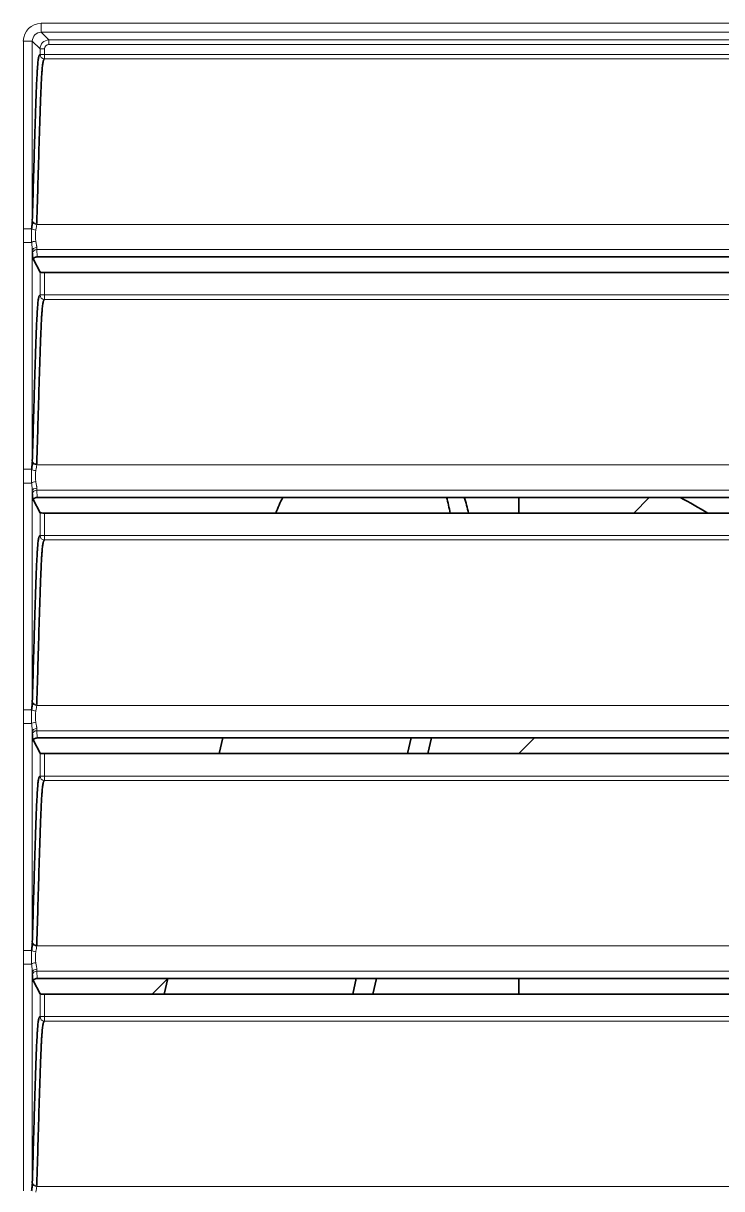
# Model space of a CAD drawing. Header units: inches. Extents: x -1096 to 3103, y -191 to 3207.
# Drawn here: x 679.4 to 718.2, y 1715.2 to 1780.1 of the extents above; entities that cross this region are included whole.
import ezdxf

# ---------------------------------------------------------------- set-up
doc = ezdxf.new("R2010")
doc.units = ezdxf.units.IN

msp = doc.modelspace()

# ---------------------------------------------------------------- linework, layer by layer
at = {"lineweight": 13}
for p, q in [((680.384, 1780.123), (737.351, 1780.123)), ((680.384, 1779.624), (680.384, 1780.123)), ((680.384, 1779.624), (680.813, 1779.195)), ((737.351, 1779.624), (680.384, 1779.624)), ((679.385, 1768.679), (679.385, 1779.124)), ((679.385, 1779.124), (679.884, 1779.124)), ((680.313, 1778.695), (679.884, 1779.124)), ((679.884, 1779.124), (679.884, 1769.131)), ((680.813, 1779.195), (680.813, 1778.945)), ((680.813, 1779.195), (736.922, 1779.195)), ((736.922, 1778.945), (680.813, 1778.945)), ((680.313, 1778.695), (680.563, 1778.695)), ((680.313, 1778.389), (680.313, 1778.695)), ((680.313, 1778.389), (680.563, 1778.389)), ((680.563, 1778.695), (680.563, 1778.389)), ((680.563, 1778.389), (737.172, 1778.389)), ((680.563, 1778.389), (680.563, 1778.139)), ((737.172, 1778.139), (680.563, 1778.139)), ((679.385, 1768.679), (679.848, 1768.679)), ((680.132, 1768.923), (737.604, 1768.923)), ((679.385, 1767.913), (679.848, 1767.913)), ((679.385, 1755.279), (679.385, 1767.913)), ((679.884, 1767.464), (679.884, 1755.731)), ((680.14, 1767.515), (680.157, 1767.11)), ((737.596, 1767.515), (680.14, 1767.515)), ((680.313, 1764.989), (680.313, 1766.257)), ((680.563, 1766.241), (680.563, 1764.989)), ((680.563, 1764.989), (680.313, 1764.989)), ((680.563, 1764.989), (737.172, 1764.989)), ((680.563, 1764.989), (680.563, 1764.739)), ((737.172, 1764.739), (680.563, 1764.739)), ((680.132, 1755.523), (737.604, 1755.523)), ((679.385, 1755.279), (679.848, 1755.279)), ((679.385, 1754.513), (679.848, 1754.513)), ((679.385, 1741.879), (679.385, 1754.513)), ((679.884, 1754.064), (679.884, 1742.331)), ((680.14, 1754.115), (680.157, 1753.71)), ((737.596, 1754.115), (680.14, 1754.115)), ((680.313, 1751.589), (680.313, 1752.857)), ((680.563, 1752.841), (680.563, 1751.589)), ((680.563, 1751.589), (680.313, 1751.589)), ((680.563, 1751.589), (737.172, 1751.589)), ((680.563, 1751.589), (680.563, 1751.339)), ((737.172, 1751.339), (680.563, 1751.339)), ((680.132, 1742.123), (737.604, 1742.123)), ((679.385, 1741.879), (679.848, 1741.879)), ((679.385, 1741.113), (679.848, 1741.113)), ((679.385, 1728.479), (679.385, 1741.113)), ((679.884, 1740.664), (679.884, 1728.931)), ((680.14, 1740.715), (680.157, 1740.31)), ((737.596, 1740.715), (680.14, 1740.715)), ((680.313, 1738.189), (680.313, 1739.457)), ((680.563, 1739.441), (680.563, 1738.189)), ((680.313, 1738.189), (680.563, 1738.189)), ((680.563, 1737.939), (680.563, 1738.189)), ((680.563, 1738.189), (737.172, 1738.189)), ((737.172, 1737.939), (680.563, 1737.939)), ((679.385, 1728.479), (679.848, 1728.479)), ((680.132, 1728.723), (737.604, 1728.723)), ((679.385, 1715.079), (679.385, 1727.713)), ((679.385, 1727.713), (679.848, 1727.713)), ((679.884, 1727.264), (679.884, 1715.531)), ((680.14, 1727.315), (680.157, 1726.91)), ((737.596, 1727.315), (680.14, 1727.315)), ((680.313, 1724.789), (680.313, 1726.057)), ((680.563, 1726.041), (680.563, 1724.789)), ((680.313, 1724.789), (680.563, 1724.789)), ((680.563, 1724.789), (737.172, 1724.789)), ((680.563, 1724.539), (680.563, 1724.789)), ((737.172, 1724.539), (680.563, 1724.539)), ((680.132, 1715.323), (737.604, 1715.323))]:
    msp.add_line(p, q, dxfattribs=at)
at = {"lineweight": 35}
for p, q in [((679.907, 1766.919), (679.89, 1767.32)), ((680.313, 1766.257), (679.937, 1767.003)), ((737.578, 1767.11), (680.157, 1767.11)), ((737.172, 1766.241), (680.563, 1766.241)), ((679.907, 1753.519), (679.89, 1753.92)), ((680.313, 1752.857), (679.937, 1753.603)), ((737.578, 1753.71), (680.157, 1753.71)), ((706.968, 1753.709), (706.968, 1752.839)), ((714.223, 1753.71), (713.354, 1752.84)), ((737.172, 1752.841), (680.563, 1752.841)), ((679.907, 1740.119), (679.89, 1740.52)), ((680.313, 1739.457), (679.937, 1740.203)), ((737.578, 1740.31), (680.157, 1740.31)), ((690.479, 1740.31), (690.281, 1739.44)), ((700.972, 1740.31), (700.774, 1739.44)), ((702.098, 1740.31), (701.899, 1739.44)), ((706.954, 1739.44), (707.824, 1740.31)), ((737.172, 1739.441), (680.563, 1739.441)), ((706.968, 1739.452), (706.968, 1739.439)), ((679.907, 1726.719), (679.89, 1727.12)), ((680.313, 1726.057), (679.937, 1726.803)), ((737.578, 1726.91), (680.157, 1726.91)), ((687.42, 1726.906), (686.555, 1726.041)), ((687.421, 1726.91), (687.223, 1726.041)), ((697.914, 1726.91), (697.716, 1726.041)), ((699.039, 1726.91), (698.841, 1726.041)), ((706.968, 1726.909), (706.968, 1726.04)), ((737.172, 1726.041), (680.563, 1726.041))]:
    msp.add_line(p, q, dxfattribs=at)
msp.add_arc((688.368, 1703.141), 57.6, 59.63767, 61.39426, dxfattribs=at)
at = {"lineweight": 13}
for centre, major_axis, ratio, start_param, end_param in [((680.385, 1779.123), (0.708, -0.708), 0.998783, 2.356803, 3.926382), ((680.385, 1779.123), (-0.355, 0.355), 0.996359, 5.498396, 7.067974), ((680.813, 1778.695), (-0.354, 0.354), 0.999999, 5.498396, 7.067974), ((680.813, 1778.695), (0.177, -0.177), 0.998783, 2.356803, 3.926382), ((680.563, 1778.389), (-0.066, 0.241), 0.999345, 1.301791, 2.872251), ((680.079, 1768.679), (-0.248, 0.033), 0.303681, 0.408018, 1.610641), ((680.132, 1769.079), (-0.249, 0.018), 0.625593, 0.115951, 1.616349), ((680.134, 1769.131), (-0.25, 0.007), 0.626591, 0.044795, 1.588394), ((680.079, 1767.913), (-0.248, -0.033), 0.303681, 4.672545, 5.875168), ((680.134, 1767.464), (-0.25, -0.008), 0.665625, 4.69165, 6.236404), ((679.917, 1768.296), (0, 1.25), 0.034921, 2.299368, 2.466852), ((680.14, 1767.32), (-0.25, -0.011), 0.780579, 4.678329, 6.227322), ((680.167, 1768.296), (0, 1), 0.043651, 2.299368, 2.466852), ((680.563, 1764.989), (-0.066, 0.241), 0.999345, 1.301791, 2.872251), ((680.132, 1755.679), (-0.249, 0.018), 0.625593, 0.115951, 1.616349), ((680.134, 1755.731), (-0.25, 0.007), 0.626591, 0.044795, 1.588394), ((680.079, 1755.279), (-0.248, 0.033), 0.303681, 0.408018, 1.610641), ((680.079, 1754.513), (-0.248, -0.033), 0.303681, 4.672545, 5.875168), ((680.134, 1754.064), (-0.25, -0.008), 0.665625, 4.69165, 6.236404), ((680.167, 1754.896), (0, 1), 0.043651, 2.299368, 2.466852), ((679.917, 1754.896), (0, 1.25), 0.034921, 2.299368, 2.466852), ((680.14, 1753.92), (-0.25, -0.011), 0.780579, 4.678329, 6.227322), ((680.563, 1751.589), (-0.066, 0.241), 0.999345, 1.301791, 2.872251), ((680.132, 1742.279), (-0.249, 0.018), 0.625593, 0.115951, 1.616349), ((680.134, 1742.331), (-0.25, 0.007), 0.626591, 0.044795, 1.588394), ((680.079, 1741.879), (-0.248, 0.033), 0.303681, 0.408018, 1.610641), ((680.079, 1741.113), (-0.248, -0.033), 0.303681, 4.672545, 5.875168), ((680.134, 1740.664), (-0.25, -0.008), 0.665625, 4.69165, 6.236404), ((679.917, 1741.496), (0, 1.25), 0.034921, 2.299368, 2.466852), ((680.14, 1740.52), (-0.25, -0.011), 0.780579, 4.678329, 6.227322), ((680.167, 1741.496), (0, 1), 0.043651, 2.299368, 2.466852), ((680.563, 1738.189), (-0.066, 0.241), 0.999345, 1.301791, 2.872251), ((680.134, 1728.931), (-0.25, 0.007), 0.626591, 0.044795, 1.588394), ((680.079, 1728.479), (-0.248, 0.033), 0.303681, 0.408018, 1.610641), ((680.132, 1728.879), (-0.249, 0.018), 0.625593, 0.115951, 1.616349), ((680.079, 1727.713), (-0.248, -0.033), 0.303681, 4.672545, 5.875168), ((680.134, 1727.264), (-0.25, -0.008), 0.665625, 4.69165, 6.236404), ((679.917, 1728.096), (0, 1.25), 0.034921, 2.299368, 2.466852), ((680.14, 1727.12), (-0.25, -0.011), 0.780579, 4.678329, 6.227322), ((680.167, 1728.096), (0, 1), 0.043651, 2.299368, 2.466852), ((680.563, 1724.789), (-0.066, 0.241), 0.999345, 1.301791, 2.872251), ((680.132, 1715.479), (-0.249, 0.018), 0.625593, 0.115951, 1.616349), ((680.134, 1715.531), (-0.25, 0.007), 0.626591, 0.044795, 1.588394)]:
    msp.add_ellipse(centre, major_axis=major_axis, ratio=ratio, start_param=start_param, end_param=end_param, dxfattribs=at)
at = {"lineweight": 35}
for centre, major_axis, ratio, start_param, end_param in [((680.563, 1766.258), (0.25, 0), 0.06935, 3.176499, 4.712389), ((697.558, 1750.482), (-1.513, -6.63), 0.681998, 4.364973, 4.50767), ((698.489, 1750.27), (-1.513, -6.63), 0.681998, 2.118415, 2.263542), ((699.559, 1750.026), (1.513, 6.63), 0.681998, 5.299744, 5.448086), ((680.563, 1752.858), (0.25, 0), 0.06935, 3.176499, 4.712389), ((680.563, 1739.458), (0.25, 0), 0.06935, 3.176499, 4.712389), ((680.563, 1726.058), (0.25, 0), 0.06935, 3.176499, 4.712389)]:
    msp.add_ellipse(centre, major_axis=major_axis, ratio=ratio, start_param=start_param, end_param=end_param, dxfattribs=at)
for points, knots in [([(679.884, 1769.131), (679.899, 1769.653), (679.914, 1770.175), (679.936, 1770.953), (679.943, 1771.213), (679.958, 1771.73), (679.966, 1771.988), (679.981, 1772.502), (679.988, 1772.758), (680.004, 1773.268), (680.011, 1773.522), (680.027, 1774.026), (680.034, 1774.276), (680.05, 1774.772), (680.058, 1775.018), (680.07, 1775.38), (680.074, 1775.5), (680.081, 1775.678), (680.083, 1775.737), (680.087, 1775.855), (680.089, 1775.913), (680.095, 1776.086), (680.104, 1776.313), (680.113, 1776.531), (680.126, 1776.849), (680.136, 1777.049), (680.151, 1777.323), (680.156, 1777.41), (680.162, 1777.512), (680.163, 1777.532), (680.166, 1777.571), (680.17, 1777.629), (680.174, 1777.683), (680.182, 1777.786), (680.187, 1777.848), (680.198, 1777.96), (680.204, 1778.01), (680.22, 1778.142), (680.232, 1778.206), (680.246, 1778.267), (680.249, 1778.278), (680.255, 1778.298), (680.258, 1778.307), (680.266, 1778.332), (680.272, 1778.345), (680.284, 1778.366), (680.29, 1778.373), (680.301, 1778.384), (680.307, 1778.388), (680.313, 1778.389)], [0, 0, 0, 0, 0.125, 0.125, 0.1875, 0.1875, 0.25, 0.25, 0.3125, 0.3125, 0.375, 0.375, 0.4375, 0.4375, 0.5, 0.5, 0.53125, 0.53125, 0.546875, 0.546875, 0.5625, 0.5625, 0.59375, 0.625, 0.625, 0.6875, 0.6875, 0.71875, 0.71875, 0.726563, 0.726563, 0.734375, 0.75, 0.75, 0.78125, 0.78125, 0.8125, 0.8125, 0.875, 0.875, 0.890625, 0.890625, 0.90625, 0.90625, 0.9375, 0.9375, 0.96875, 0.96875, 1, 1, 1, 1]), ([(680.563, 1778.139), (680.557, 1778.138), (680.551, 1778.135), (680.54, 1778.124), (680.534, 1778.116), (680.522, 1778.096), (680.516, 1778.083), (680.507, 1778.059), (680.505, 1778.05), (680.499, 1778.03), (680.496, 1778.019), (680.481, 1777.959), (680.47, 1777.895), (680.453, 1777.764), (680.447, 1777.714), (680.436, 1777.603), (680.43, 1777.54), (680.422, 1777.437), (680.419, 1777.401), (680.415, 1777.344), (680.414, 1777.325), (680.411, 1777.286), (680.41, 1777.265), (680.404, 1777.163), (680.398, 1777.077), (680.388, 1776.895), (680.384, 1776.799), (680.374, 1776.601), (680.365, 1776.396), (680.356, 1776.18), (680.347, 1775.959), (680.343, 1775.847), (680.335, 1775.618), (680.331, 1775.502), (680.322, 1775.267), (680.318, 1775.149), (680.306, 1774.79), (680.298, 1774.547), (680.283, 1774.057), (680.275, 1773.809), (680.26, 1773.31), (680.252, 1773.06), (680.237, 1772.556), (680.23, 1772.303), (680.207, 1771.541), (680.193, 1771.03), (680.163, 1770.005), (680.149, 1769.49), (680.134, 1768.974)], [0, 0, 0, 0, 0.03125, 0.03125, 0.0625, 0.0625, 0.09375, 0.09375, 0.109375, 0.109375, 0.125, 0.125, 0.1875, 0.1875, 0.21875, 0.21875, 0.25, 0.25, 0.265625, 0.265625, 0.273437, 0.273437, 0.28125, 0.28125, 0.3125, 0.3125, 0.34375, 0.34375, 0.375, 0.40625, 0.40625, 0.4375, 0.4375, 0.46875, 0.46875, 0.5, 0.5, 0.5625, 0.5625, 0.625, 0.625, 0.6875, 0.6875, 0.75, 0.75, 0.875, 0.875, 1, 1, 1, 1]), ([(679.848, 1768.679), (679.851, 1768.713), (679.854, 1768.748), (679.861, 1768.817), (679.864, 1768.851), (679.871, 1768.917), (679.874, 1768.95), (679.879, 1769.016), (679.881, 1769.048), (679.883, 1769.079)], [0, 0, 0, 0, 0.25, 0.25, 0.5, 0.5, 0.75, 0.75, 1, 1, 1, 1]), ([(680.157, 1767.11), (680.141, 1767.11), (680.125, 1767.109), (680.101, 1767.105), (680.094, 1767.103), (680.078, 1767.1), (680.07, 1767.098), (680.048, 1767.091), (680.034, 1767.085), (680.007, 1767.071), (679.994, 1767.063), (679.971, 1767.045), (679.961, 1767.036), (679.947, 1767.02), (679.943, 1767.015), (679.935, 1767.004), (679.931, 1766.998), (679.922, 1766.981), (679.917, 1766.969), (679.91, 1766.944), (679.908, 1766.932), (679.907, 1766.919)], [0, 0, 0, 0, 0.125, 0.125, 0.1875, 0.1875, 0.25, 0.25, 0.375, 0.375, 0.5, 0.5, 0.625, 0.625, 0.6875, 0.6875, 0.75, 0.75, 0.875, 0.875, 1, 1, 1, 1]), ([(679.884, 1755.731), (679.899, 1756.253), (679.914, 1756.775), (679.936, 1757.553), (679.943, 1757.813), (679.958, 1758.33), (679.966, 1758.588), (679.981, 1759.102), (679.988, 1759.358), (680.004, 1759.868), (680.011, 1760.122), (680.027, 1760.626), (680.034, 1760.876), (680.05, 1761.372), (680.058, 1761.618), (680.07, 1761.98), (680.074, 1762.1), (680.081, 1762.278), (680.083, 1762.337), (680.087, 1762.455), (680.089, 1762.513), (680.095, 1762.686), (680.104, 1762.913), (680.113, 1763.131), (680.126, 1763.449), (680.136, 1763.649), (680.151, 1763.923), (680.156, 1764.01), (680.162, 1764.112), (680.163, 1764.132), (680.166, 1764.171), (680.17, 1764.229), (680.174, 1764.283), (680.182, 1764.386), (680.187, 1764.448), (680.198, 1764.56), (680.204, 1764.61), (680.22, 1764.742), (680.232, 1764.806), (680.246, 1764.867), (680.249, 1764.878), (680.255, 1764.898), (680.258, 1764.907), (680.266, 1764.932), (680.272, 1764.945), (680.284, 1764.966), (680.29, 1764.973), (680.301, 1764.984), (680.307, 1764.988), (680.313, 1764.989)], [0, 0, 0, 0, 0.125, 0.125, 0.1875, 0.1875, 0.25, 0.25, 0.3125, 0.3125, 0.375, 0.375, 0.4375, 0.4375, 0.5, 0.5, 0.53125, 0.53125, 0.546875, 0.546875, 0.5625, 0.5625, 0.59375, 0.625, 0.625, 0.6875, 0.6875, 0.71875, 0.71875, 0.726563, 0.726563, 0.734375, 0.75, 0.75, 0.78125, 0.78125, 0.8125, 0.8125, 0.875, 0.875, 0.890625, 0.890625, 0.90625, 0.90625, 0.9375, 0.9375, 0.96875, 0.96875, 1, 1, 1, 1]), ([(680.563, 1764.739), (680.557, 1764.738), (680.551, 1764.735), (680.54, 1764.724), (680.534, 1764.716), (680.522, 1764.696), (680.516, 1764.683), (680.507, 1764.659), (680.505, 1764.65), (680.499, 1764.63), (680.496, 1764.619), (680.481, 1764.559), (680.47, 1764.495), (680.453, 1764.364), (680.447, 1764.314), (680.436, 1764.203), (680.43, 1764.14), (680.422, 1764.037), (680.419, 1764.001), (680.415, 1763.944), (680.414, 1763.925), (680.411, 1763.886), (680.41, 1763.865), (680.404, 1763.763), (680.398, 1763.677), (680.388, 1763.495), (680.384, 1763.399), (680.374, 1763.201), (680.365, 1762.996), (680.356, 1762.78), (680.347, 1762.559), (680.343, 1762.447), (680.335, 1762.218), (680.331, 1762.102), (680.322, 1761.867), (680.318, 1761.749), (680.306, 1761.39), (680.298, 1761.147), (680.283, 1760.657), (680.275, 1760.409), (680.26, 1759.91), (680.252, 1759.66), (680.237, 1759.156), (680.23, 1758.903), (680.207, 1758.141), (680.193, 1757.63), (680.163, 1756.605), (680.149, 1756.09), (680.134, 1755.574)], [0, 0, 0, 0, 0.03125, 0.03125, 0.0625, 0.0625, 0.09375, 0.09375, 0.109375, 0.109375, 0.125, 0.125, 0.1875, 0.1875, 0.21875, 0.21875, 0.25, 0.25, 0.265625, 0.265625, 0.273437, 0.273437, 0.28125, 0.28125, 0.3125, 0.3125, 0.34375, 0.34375, 0.375, 0.40625, 0.40625, 0.4375, 0.4375, 0.46875, 0.46875, 0.5, 0.5, 0.5625, 0.5625, 0.625, 0.625, 0.6875, 0.6875, 0.75, 0.75, 0.875, 0.875, 1, 1, 1, 1]), ([(679.848, 1755.279), (679.851, 1755.313), (679.854, 1755.348), (679.861, 1755.417), (679.864, 1755.451), (679.871, 1755.517), (679.874, 1755.55), (679.879, 1755.616), (679.881, 1755.648), (679.883, 1755.679)], [0, 0, 0, 0, 0.25, 0.25, 0.5, 0.5, 0.75, 0.75, 1, 1, 1, 1]), ([(680.157, 1753.71), (680.141, 1753.71), (680.125, 1753.709), (680.101, 1753.705), (680.094, 1753.703), (680.078, 1753.7), (680.07, 1753.698), (680.048, 1753.691), (680.034, 1753.685), (680.007, 1753.671), (679.994, 1753.663), (679.971, 1753.645), (679.961, 1753.636), (679.947, 1753.62), (679.943, 1753.615), (679.935, 1753.604), (679.931, 1753.598), (679.922, 1753.581), (679.917, 1753.569), (679.91, 1753.544), (679.908, 1753.532), (679.907, 1753.519)], [0, 0, 0, 0, 0.125, 0.125, 0.1875, 0.1875, 0.25, 0.25, 0.375, 0.375, 0.5, 0.5, 0.625, 0.625, 0.6875, 0.6875, 0.75, 0.75, 0.875, 0.875, 1, 1, 1, 1]), ([(679.884, 1742.331), (679.899, 1742.853), (679.914, 1743.375), (679.936, 1744.153), (679.943, 1744.413), (679.958, 1744.93), (679.966, 1745.188), (679.981, 1745.702), (679.988, 1745.958), (680.004, 1746.468), (680.011, 1746.722), (680.027, 1747.226), (680.034, 1747.476), (680.05, 1747.972), (680.058, 1748.218), (680.07, 1748.58), (680.074, 1748.7), (680.081, 1748.878), (680.083, 1748.937), (680.087, 1749.055), (680.089, 1749.113), (680.095, 1749.286), (680.104, 1749.513), (680.113, 1749.731), (680.126, 1750.049), (680.136, 1750.249), (680.151, 1750.523), (680.156, 1750.61), (680.162, 1750.712), (680.163, 1750.732), (680.166, 1750.771), (680.17, 1750.829), (680.174, 1750.883), (680.182, 1750.986), (680.187, 1751.048), (680.198, 1751.16), (680.204, 1751.21), (680.22, 1751.342), (680.232, 1751.406), (680.246, 1751.467), (680.249, 1751.478), (680.255, 1751.498), (680.258, 1751.507), (680.266, 1751.532), (680.272, 1751.545), (680.284, 1751.566), (680.29, 1751.573), (680.301, 1751.584), (680.307, 1751.588), (680.313, 1751.589)], [0, 0, 0, 0, 0.125, 0.125, 0.1875, 0.1875, 0.25, 0.25, 0.3125, 0.3125, 0.375, 0.375, 0.4375, 0.4375, 0.5, 0.5, 0.53125, 0.53125, 0.546875, 0.546875, 0.5625, 0.5625, 0.59375, 0.625, 0.625, 0.6875, 0.6875, 0.71875, 0.71875, 0.726562, 0.726562, 0.734375, 0.75, 0.75, 0.78125, 0.78125, 0.8125, 0.8125, 0.875, 0.875, 0.890625, 0.890625, 0.90625, 0.90625, 0.9375, 0.9375, 0.96875, 0.96875, 1, 1, 1, 1]), ([(680.563, 1751.339), (680.557, 1751.338), (680.551, 1751.335), (680.54, 1751.324), (680.534, 1751.316), (680.522, 1751.296), (680.516, 1751.283), (680.507, 1751.259), (680.505, 1751.25), (680.499, 1751.23), (680.496, 1751.219), (680.481, 1751.159), (680.47, 1751.095), (680.453, 1750.964), (680.447, 1750.914), (680.436, 1750.803), (680.43, 1750.74), (680.422, 1750.637), (680.419, 1750.601), (680.415, 1750.544), (680.414, 1750.525), (680.411, 1750.486), (680.41, 1750.465), (680.404, 1750.363), (680.398, 1750.277), (680.388, 1750.095), (680.384, 1749.999), (680.374, 1749.801), (680.365, 1749.596), (680.356, 1749.38), (680.347, 1749.159), (680.343, 1749.047), (680.335, 1748.818), (680.331, 1748.702), (680.322, 1748.467), (680.318, 1748.349), (680.306, 1747.99), (680.298, 1747.747), (680.283, 1747.257), (680.275, 1747.009), (680.26, 1746.51), (680.252, 1746.26), (680.237, 1745.756), (680.23, 1745.503), (680.207, 1744.741), (680.193, 1744.23), (680.163, 1743.205), (680.149, 1742.69), (680.134, 1742.174)], [0, 0, 0, 0, 0.03125, 0.03125, 0.0625, 0.0625, 0.09375, 0.09375, 0.109375, 0.109375, 0.125, 0.125, 0.1875, 0.1875, 0.21875, 0.21875, 0.25, 0.25, 0.265625, 0.265625, 0.273438, 0.273438, 0.28125, 0.28125, 0.3125, 0.3125, 0.34375, 0.34375, 0.375, 0.40625, 0.40625, 0.4375, 0.4375, 0.46875, 0.46875, 0.5, 0.5, 0.5625, 0.5625, 0.625, 0.625, 0.6875, 0.6875, 0.75, 0.75, 0.875, 0.875, 1, 1, 1, 1]), ([(679.848, 1741.879), (679.851, 1741.913), (679.854, 1741.948), (679.861, 1742.017), (679.864, 1742.051), (679.871, 1742.117), (679.874, 1742.15), (679.879, 1742.216), (679.881, 1742.248), (679.883, 1742.279)], [0, 0, 0, 0, 0.25, 0.25, 0.5, 0.5, 0.75, 0.75, 1, 1, 1, 1]), ([(680.157, 1740.31), (680.141, 1740.31), (680.125, 1740.309), (680.101, 1740.305), (680.094, 1740.303), (680.078, 1740.3), (680.07, 1740.298), (680.048, 1740.291), (680.034, 1740.285), (680.007, 1740.271), (679.994, 1740.263), (679.971, 1740.245), (679.961, 1740.236), (679.947, 1740.22), (679.943, 1740.215), (679.935, 1740.204), (679.931, 1740.198), (679.922, 1740.181), (679.917, 1740.169), (679.91, 1740.144), (679.908, 1740.132), (679.907, 1740.119)], [0, 0, 0, 0, 0.125, 0.125, 0.1875, 0.1875, 0.25, 0.25, 0.375, 0.375, 0.5, 0.5, 0.625, 0.625, 0.6875, 0.6875, 0.75, 0.75, 0.875, 0.875, 1, 1, 1, 1]), ([(679.884, 1728.931), (679.899, 1729.453), (679.914, 1729.975), (679.936, 1730.753), (679.943, 1731.013), (679.958, 1731.53), (679.966, 1731.788), (679.981, 1732.302), (679.988, 1732.558), (680.004, 1733.068), (680.011, 1733.322), (680.027, 1733.826), (680.034, 1734.076), (680.05, 1734.572), (680.058, 1734.818), (680.07, 1735.18), (680.074, 1735.3), (680.081, 1735.478), (680.083, 1735.537), (680.087, 1735.655), (680.089, 1735.713), (680.095, 1735.886), (680.104, 1736.113), (680.113, 1736.331), (680.126, 1736.649), (680.136, 1736.849), (680.151, 1737.123), (680.156, 1737.21), (680.162, 1737.312), (680.163, 1737.332), (680.166, 1737.371), (680.17, 1737.429), (680.174, 1737.483), (680.182, 1737.586), (680.187, 1737.648), (680.198, 1737.76), (680.204, 1737.81), (680.22, 1737.942), (680.232, 1738.006), (680.246, 1738.067), (680.249, 1738.078), (680.255, 1738.098), (680.258, 1738.107), (680.266, 1738.132), (680.272, 1738.145), (680.284, 1738.166), (680.29, 1738.173), (680.301, 1738.184), (680.307, 1738.188), (680.313, 1738.189)], [0, 0, 0, 0, 0.125, 0.125, 0.1875, 0.1875, 0.25, 0.25, 0.3125, 0.3125, 0.375, 0.375, 0.4375, 0.4375, 0.5, 0.5, 0.53125, 0.53125, 0.546875, 0.546875, 0.5625, 0.5625, 0.59375, 0.625, 0.625, 0.6875, 0.6875, 0.71875, 0.71875, 0.726563, 0.726563, 0.734375, 0.75, 0.75, 0.78125, 0.78125, 0.8125, 0.8125, 0.875, 0.875, 0.890625, 0.890625, 0.90625, 0.90625, 0.9375, 0.9375, 0.96875, 0.96875, 1, 1, 1, 1]), ([(680.563, 1737.939), (680.557, 1737.938), (680.551, 1737.935), (680.54, 1737.924), (680.534, 1737.916), (680.522, 1737.896), (680.516, 1737.883), (680.507, 1737.859), (680.505, 1737.85), (680.499, 1737.83), (680.496, 1737.819), (680.481, 1737.759), (680.47, 1737.695), (680.453, 1737.564), (680.447, 1737.514), (680.436, 1737.403), (680.43, 1737.34), (680.422, 1737.237), (680.419, 1737.201), (680.415, 1737.144), (680.414, 1737.125), (680.411, 1737.086), (680.41, 1737.065), (680.404, 1736.963), (680.398, 1736.877), (680.388, 1736.695), (680.384, 1736.599), (680.374, 1736.401), (680.365, 1736.196), (680.356, 1735.98), (680.347, 1735.759), (680.343, 1735.647), (680.335, 1735.418), (680.331, 1735.302), (680.322, 1735.067), (680.318, 1734.949), (680.306, 1734.59), (680.298, 1734.347), (680.283, 1733.857), (680.275, 1733.609), (680.26, 1733.11), (680.252, 1732.86), (680.237, 1732.356), (680.23, 1732.103), (680.207, 1731.341), (680.193, 1730.83), (680.163, 1729.805), (680.149, 1729.29), (680.134, 1728.774)], [0, 0, 0, 0, 0.03125, 0.03125, 0.0625, 0.0625, 0.09375, 0.09375, 0.109375, 0.109375, 0.125, 0.125, 0.1875, 0.1875, 0.21875, 0.21875, 0.25, 0.25, 0.265625, 0.265625, 0.273437, 0.273437, 0.28125, 0.28125, 0.3125, 0.3125, 0.34375, 0.34375, 0.375, 0.40625, 0.40625, 0.4375, 0.4375, 0.46875, 0.46875, 0.5, 0.5, 0.5625, 0.5625, 0.625, 0.625, 0.6875, 0.6875, 0.75, 0.75, 0.875, 0.875, 1, 1, 1, 1]), ([(679.848, 1728.479), (679.851, 1728.513), (679.854, 1728.548), (679.861, 1728.617), (679.864, 1728.651), (679.871, 1728.717), (679.874, 1728.75), (679.879, 1728.816), (679.881, 1728.848), (679.883, 1728.879)], [0, 0, 0, 0, 0.25, 0.25, 0.5, 0.5, 0.75, 0.75, 1, 1, 1, 1]), ([(680.157, 1726.91), (680.141, 1726.91), (680.125, 1726.909), (680.101, 1726.905), (680.094, 1726.903), (680.078, 1726.9), (680.07, 1726.898), (680.048, 1726.891), (680.034, 1726.885), (680.007, 1726.871), (679.994, 1726.863), (679.971, 1726.845), (679.961, 1726.836), (679.947, 1726.82), (679.943, 1726.815), (679.935, 1726.804), (679.931, 1726.798), (679.922, 1726.781), (679.917, 1726.769), (679.91, 1726.744), (679.908, 1726.732), (679.907, 1726.719)], [0, 0, 0, 0, 0.125, 0.125, 0.1875, 0.1875, 0.25, 0.25, 0.375, 0.375, 0.5, 0.5, 0.625, 0.625, 0.6875, 0.6875, 0.75, 0.75, 0.875, 0.875, 1, 1, 1, 1]), ([(679.884, 1715.531), (679.899, 1716.053), (679.914, 1716.575), (679.936, 1717.353), (679.943, 1717.613), (679.958, 1718.13), (679.966, 1718.388), (679.981, 1718.902), (679.988, 1719.158), (680.004, 1719.668), (680.011, 1719.922), (680.027, 1720.426), (680.034, 1720.676), (680.05, 1721.172), (680.058, 1721.418), (680.07, 1721.78), (680.074, 1721.9), (680.081, 1722.078), (680.083, 1722.137), (680.087, 1722.255), (680.089, 1722.313), (680.095, 1722.486), (680.104, 1722.713), (680.113, 1722.931), (680.126, 1723.249), (680.136, 1723.449), (680.151, 1723.723), (680.156, 1723.81), (680.162, 1723.912), (680.163, 1723.932), (680.166, 1723.971), (680.17, 1724.029), (680.174, 1724.083), (680.182, 1724.186), (680.187, 1724.248), (680.198, 1724.36), (680.204, 1724.41), (680.22, 1724.542), (680.232, 1724.606), (680.246, 1724.667), (680.249, 1724.678), (680.255, 1724.698), (680.258, 1724.707), (680.266, 1724.732), (680.272, 1724.745), (680.284, 1724.766), (680.29, 1724.773), (680.301, 1724.784), (680.307, 1724.788), (680.313, 1724.789)], [0, 0, 0, 0, 0.125, 0.125, 0.1875, 0.1875, 0.25, 0.25, 0.3125, 0.3125, 0.375, 0.375, 0.4375, 0.4375, 0.5, 0.5, 0.53125, 0.53125, 0.546875, 0.546875, 0.5625, 0.5625, 0.59375, 0.625, 0.625, 0.6875, 0.6875, 0.71875, 0.71875, 0.726562, 0.726562, 0.734375, 0.75, 0.75, 0.78125, 0.78125, 0.8125, 0.8125, 0.875, 0.875, 0.890625, 0.890625, 0.90625, 0.90625, 0.9375, 0.9375, 0.96875, 0.96875, 1, 1, 1, 1]), ([(680.563, 1724.539), (680.557, 1724.538), (680.551, 1724.535), (680.54, 1724.524), (680.534, 1724.516), (680.522, 1724.496), (680.516, 1724.483), (680.507, 1724.459), (680.505, 1724.45), (680.499, 1724.43), (680.496, 1724.419), (680.481, 1724.359), (680.47, 1724.295), (680.453, 1724.164), (680.447, 1724.114), (680.436, 1724.003), (680.43, 1723.94), (680.422, 1723.837), (680.419, 1723.801), (680.415, 1723.744), (680.414, 1723.725), (680.411, 1723.686), (680.41, 1723.665), (680.404, 1723.563), (680.398, 1723.477), (680.388, 1723.295), (680.384, 1723.199), (680.374, 1723.001), (680.365, 1722.796), (680.356, 1722.58), (680.347, 1722.359), (680.343, 1722.247), (680.335, 1722.018), (680.331, 1721.902), (680.322, 1721.667), (680.318, 1721.549), (680.306, 1721.19), (680.298, 1720.947), (680.283, 1720.457), (680.275, 1720.209), (680.26, 1719.71), (680.252, 1719.46), (680.237, 1718.956), (680.23, 1718.703), (680.207, 1717.941), (680.193, 1717.43), (680.163, 1716.405), (680.149, 1715.89), (680.134, 1715.374)], [0, 0, 0, 0, 0.03125, 0.03125, 0.0625, 0.0625, 0.09375, 0.09375, 0.109375, 0.109375, 0.125, 0.125, 0.1875, 0.1875, 0.21875, 0.21875, 0.25, 0.25, 0.265625, 0.265625, 0.273437, 0.273437, 0.28125, 0.28125, 0.3125, 0.3125, 0.34375, 0.34375, 0.375, 0.40625, 0.40625, 0.4375, 0.4375, 0.46875, 0.46875, 0.5, 0.5, 0.5625, 0.5625, 0.625, 0.625, 0.6875, 0.6875, 0.75, 0.75, 0.875, 0.875, 1, 1, 1, 1]), ([(679.848, 1715.079), (679.851, 1715.113), (679.854, 1715.148), (679.861, 1715.217), (679.864, 1715.251), (679.871, 1715.317), (679.874, 1715.35), (679.879, 1715.416), (679.881, 1715.448), (679.883, 1715.479)], [0, 0, 0, 0, 0.25, 0.25, 0.5, 0.5, 0.75, 0.75, 1, 1, 1, 1])]:
    msp.add_open_spline(points, degree=3, knots=knots, dxfattribs=at)
at = {"lineweight": 13}
for points, knots in [([(679.385, 1767.913), (679.385, 1767.977), (679.387, 1768.041), (679.389, 1768.168), (679.391, 1768.232), (679.391, 1768.36), (679.389, 1768.424), (679.387, 1768.551), (679.385, 1768.615), (679.385, 1768.679)], [0, 0, 0, 0, 0.25, 0.25, 0.5, 0.5, 0.75, 0.75, 1, 1, 1, 1]), ([(679.848, 1767.913), (679.845, 1767.945), (679.843, 1767.977), (679.84, 1768.04), (679.839, 1768.072), (679.836, 1768.167), (679.835, 1768.231), (679.835, 1768.327), (679.835, 1768.359), (679.836, 1768.424), (679.837, 1768.456), (679.839, 1768.52), (679.84, 1768.552), (679.843, 1768.615), (679.845, 1768.647), (679.848, 1768.679)], [0, 0, 0, 0, 0.125, 0.125, 0.25, 0.25, 0.5, 0.5, 0.625, 0.625, 0.75, 0.75, 0.875, 0.875, 1, 1, 1, 1]), ([(680.079, 1768.602), (680.075, 1768.577), (680.072, 1768.552), (680.066, 1768.502), (680.064, 1768.477), (680.061, 1768.426), (680.059, 1768.4), (680.058, 1768.348), (680.057, 1768.322), (680.057, 1768.243), (680.059, 1768.192), (680.064, 1768.115), (680.066, 1768.09), (680.072, 1768.04), (680.075, 1768.015), (680.079, 1767.99)], [0, 0, 0, 0, 0.125, 0.125, 0.25, 0.25, 0.375, 0.375, 0.5, 0.5, 0.75, 0.75, 0.875, 0.875, 1, 1, 1, 1]), ([(680.132, 1768.923), (680.127, 1768.874), (680.119, 1768.823), (680.104, 1768.743), (680.099, 1768.716), (680.089, 1768.66), (680.084, 1768.631), (680.079, 1768.602)], [0, 0, 0, 0, 0.5, 0.5, 0.75, 0.75, 1, 1, 1, 1]), ([(679.884, 1767.464), (679.884, 1767.499), (679.882, 1767.534), (679.877, 1767.608), (679.873, 1767.645), (679.863, 1767.757), (679.855, 1767.835), (679.848, 1767.913)], [0, 0, 0, 0, 0.25, 0.25, 0.5, 0.5, 1, 1, 1, 1]), ([(680.079, 1767.99), (680.09, 1767.924), (680.103, 1767.861), (680.116, 1767.785), (680.118, 1767.771), (680.123, 1767.741), (680.125, 1767.727), (680.131, 1767.684), (680.133, 1767.657), (680.134, 1767.63)], [0, 0, 0, 0, 0.5, 0.5, 0.625, 0.625, 0.75, 0.75, 1, 1, 1, 1]), ([(680.132, 1755.523), (680.127, 1755.474), (680.119, 1755.423), (680.104, 1755.343), (680.099, 1755.316), (680.089, 1755.26), (680.084, 1755.231), (680.079, 1755.202)], [0, 0, 0, 0, 0.5, 0.5, 0.75, 0.75, 1, 1, 1, 1]), ([(679.385, 1754.513), (679.385, 1754.577), (679.387, 1754.641), (679.389, 1754.768), (679.391, 1754.832), (679.391, 1754.96), (679.389, 1755.024), (679.387, 1755.151), (679.385, 1755.215), (679.385, 1755.279)], [0, 0, 0, 0, 0.25, 0.25, 0.5, 0.5, 0.75, 0.75, 1, 1, 1, 1]), ([(679.848, 1754.513), (679.845, 1754.545), (679.843, 1754.577), (679.84, 1754.64), (679.839, 1754.672), (679.836, 1754.767), (679.835, 1754.831), (679.835, 1754.927), (679.835, 1754.959), (679.836, 1755.024), (679.837, 1755.056), (679.839, 1755.12), (679.84, 1755.152), (679.843, 1755.215), (679.845, 1755.247), (679.848, 1755.279)], [0, 0, 0, 0, 0.125, 0.125, 0.25, 0.25, 0.5, 0.5, 0.625, 0.625, 0.75, 0.75, 0.875, 0.875, 1, 1, 1, 1]), ([(680.079, 1755.202), (680.075, 1755.177), (680.072, 1755.152), (680.066, 1755.102), (680.064, 1755.077), (680.061, 1755.026), (680.059, 1755), (680.058, 1754.948), (680.057, 1754.922), (680.057, 1754.843), (680.059, 1754.792), (680.064, 1754.715), (680.066, 1754.69), (680.072, 1754.64), (680.075, 1754.615), (680.079, 1754.59)], [0, 0, 0, 0, 0.125, 0.125, 0.25, 0.25, 0.375, 0.375, 0.5, 0.5, 0.75, 0.75, 0.875, 0.875, 1, 1, 1, 1]), ([(679.884, 1754.064), (679.884, 1754.099), (679.882, 1754.134), (679.877, 1754.208), (679.873, 1754.245), (679.863, 1754.357), (679.855, 1754.435), (679.848, 1754.513)], [0, 0, 0, 0, 0.25, 0.25, 0.5, 0.5, 1, 1, 1, 1]), ([(680.079, 1754.59), (680.09, 1754.524), (680.103, 1754.461), (680.116, 1754.385), (680.118, 1754.371), (680.123, 1754.341), (680.125, 1754.327), (680.131, 1754.284), (680.133, 1754.257), (680.134, 1754.23)], [0, 0, 0, 0, 0.5, 0.5, 0.625, 0.625, 0.75, 0.75, 1, 1, 1, 1]), ([(680.132, 1742.123), (680.127, 1742.074), (680.119, 1742.023), (680.104, 1741.943), (680.099, 1741.916), (680.089, 1741.86), (680.084, 1741.831), (680.079, 1741.802)], [0, 0, 0, 0, 0.5, 0.5, 0.75, 0.75, 1, 1, 1, 1]), ([(679.385, 1741.113), (679.385, 1741.177), (679.387, 1741.241), (679.389, 1741.368), (679.391, 1741.432), (679.391, 1741.56), (679.389, 1741.624), (679.387, 1741.751), (679.385, 1741.815), (679.385, 1741.879)], [0, 0, 0, 0, 0.25, 0.25, 0.5, 0.5, 0.75, 0.75, 1, 1, 1, 1]), ([(679.848, 1741.113), (679.845, 1741.145), (679.843, 1741.177), (679.84, 1741.24), (679.839, 1741.272), (679.836, 1741.367), (679.835, 1741.431), (679.835, 1741.527), (679.835, 1741.559), (679.836, 1741.624), (679.837, 1741.656), (679.839, 1741.72), (679.84, 1741.752), (679.843, 1741.815), (679.845, 1741.847), (679.848, 1741.879)], [0, 0, 0, 0, 0.125, 0.125, 0.25, 0.25, 0.5, 0.5, 0.625, 0.625, 0.75, 0.75, 0.875, 0.875, 1, 1, 1, 1]), ([(680.079, 1741.802), (680.075, 1741.777), (680.072, 1741.752), (680.066, 1741.702), (680.064, 1741.677), (680.061, 1741.626), (680.059, 1741.6), (680.058, 1741.548), (680.057, 1741.522), (680.057, 1741.443), (680.059, 1741.392), (680.064, 1741.315), (680.066, 1741.29), (680.072, 1741.24), (680.075, 1741.215), (680.079, 1741.19)], [0, 0, 0, 0, 0.125, 0.125, 0.25, 0.25, 0.375, 0.375, 0.5, 0.5, 0.75, 0.75, 0.875, 0.875, 1, 1, 1, 1]), ([(679.884, 1740.664), (679.884, 1740.699), (679.882, 1740.734), (679.877, 1740.808), (679.873, 1740.845), (679.863, 1740.957), (679.855, 1741.035), (679.848, 1741.113)], [0, 0, 0, 0, 0.25, 0.25, 0.5, 0.5, 1, 1, 1, 1]), ([(680.079, 1741.19), (680.09, 1741.124), (680.103, 1741.061), (680.116, 1740.985), (680.118, 1740.971), (680.123, 1740.941), (680.125, 1740.927), (680.131, 1740.884), (680.133, 1740.857), (680.134, 1740.83)], [0, 0, 0, 0, 0.5, 0.5, 0.625, 0.625, 0.75, 0.75, 1, 1, 1, 1]), ([(679.385, 1727.713), (679.385, 1727.777), (679.387, 1727.841), (679.389, 1727.968), (679.391, 1728.032), (679.391, 1728.16), (679.389, 1728.224), (679.387, 1728.351), (679.385, 1728.415), (679.385, 1728.479)], [0, 0, 0, 0, 0.25, 0.25, 0.5, 0.5, 0.75, 0.75, 1, 1, 1, 1]), ([(679.848, 1727.713), (679.845, 1727.745), (679.843, 1727.777), (679.84, 1727.84), (679.839, 1727.872), (679.836, 1727.967), (679.835, 1728.031), (679.835, 1728.127), (679.835, 1728.159), (679.836, 1728.224), (679.837, 1728.256), (679.839, 1728.32), (679.84, 1728.352), (679.843, 1728.415), (679.845, 1728.447), (679.848, 1728.479)], [0, 0, 0, 0, 0.125, 0.125, 0.25, 0.25, 0.5, 0.5, 0.625, 0.625, 0.75, 0.75, 0.875, 0.875, 1, 1, 1, 1]), ([(680.079, 1728.402), (680.075, 1728.377), (680.072, 1728.352), (680.066, 1728.302), (680.064, 1728.277), (680.061, 1728.226), (680.059, 1728.2), (680.058, 1728.148), (680.057, 1728.122), (680.057, 1728.043), (680.059, 1727.992), (680.064, 1727.915), (680.066, 1727.89), (680.072, 1727.84), (680.075, 1727.815), (680.079, 1727.79)], [0, 0, 0, 0, 0.125, 0.125, 0.25, 0.25, 0.375, 0.375, 0.5, 0.5, 0.75, 0.75, 0.875, 0.875, 1, 1, 1, 1]), ([(680.132, 1728.723), (680.127, 1728.674), (680.119, 1728.623), (680.104, 1728.543), (680.099, 1728.516), (680.089, 1728.46), (680.084, 1728.431), (680.079, 1728.402)], [0, 0, 0, 0, 0.5, 0.5, 0.75, 0.75, 1, 1, 1, 1]), ([(679.884, 1727.264), (679.884, 1727.299), (679.882, 1727.334), (679.877, 1727.408), (679.873, 1727.445), (679.863, 1727.557), (679.855, 1727.635), (679.848, 1727.713)], [0, 0, 0, 0, 0.25, 0.25, 0.5, 0.5, 1, 1, 1, 1]), ([(680.079, 1727.79), (680.09, 1727.724), (680.103, 1727.661), (680.116, 1727.585), (680.118, 1727.571), (680.123, 1727.541), (680.125, 1727.527), (680.131, 1727.484), (680.133, 1727.457), (680.134, 1727.43)], [0, 0, 0, 0, 0.5, 0.5, 0.625, 0.625, 0.75, 0.75, 1, 1, 1, 1]), ([(680.132, 1715.323), (680.127, 1715.274), (680.119, 1715.223), (680.104, 1715.143), (680.099, 1715.116), (680.089, 1715.06), (680.084, 1715.031), (680.079, 1715.002)], [0, 0, 0, 0, 0.5, 0.5, 0.75, 0.75, 1, 1, 1, 1])]:
    msp.add_open_spline(points, degree=3, knots=knots, dxfattribs=at)
for points in [[(679.883, 1769.079), (679.884, 1769.096), (679.884, 1769.114), (679.884, 1769.131)], [(680.134, 1768.974), (680.134, 1768.957), (680.133, 1768.94), (680.132, 1768.923)], [(679.883, 1755.679), (679.884, 1755.696), (679.884, 1755.714), (679.884, 1755.731)], [(680.134, 1755.574), (680.134, 1755.557), (680.133, 1755.54), (680.132, 1755.523)], [(679.883, 1742.279), (679.884, 1742.296), (679.884, 1742.314), (679.884, 1742.331)], [(680.134, 1742.174), (680.134, 1742.157), (680.133, 1742.14), (680.132, 1742.123)], [(679.883, 1728.879), (679.884, 1728.896), (679.884, 1728.914), (679.884, 1728.931)], [(680.134, 1728.774), (680.134, 1728.757), (680.133, 1728.74), (680.132, 1728.723)], [(679.883, 1715.479), (679.884, 1715.496), (679.884, 1715.514), (679.884, 1715.531)], [(680.134, 1715.374), (680.134, 1715.357), (680.133, 1715.34), (680.132, 1715.323)]]:
    msp.add_open_spline(points, degree=3, dxfattribs=at)

doc.saveas('drawing.dxf')
